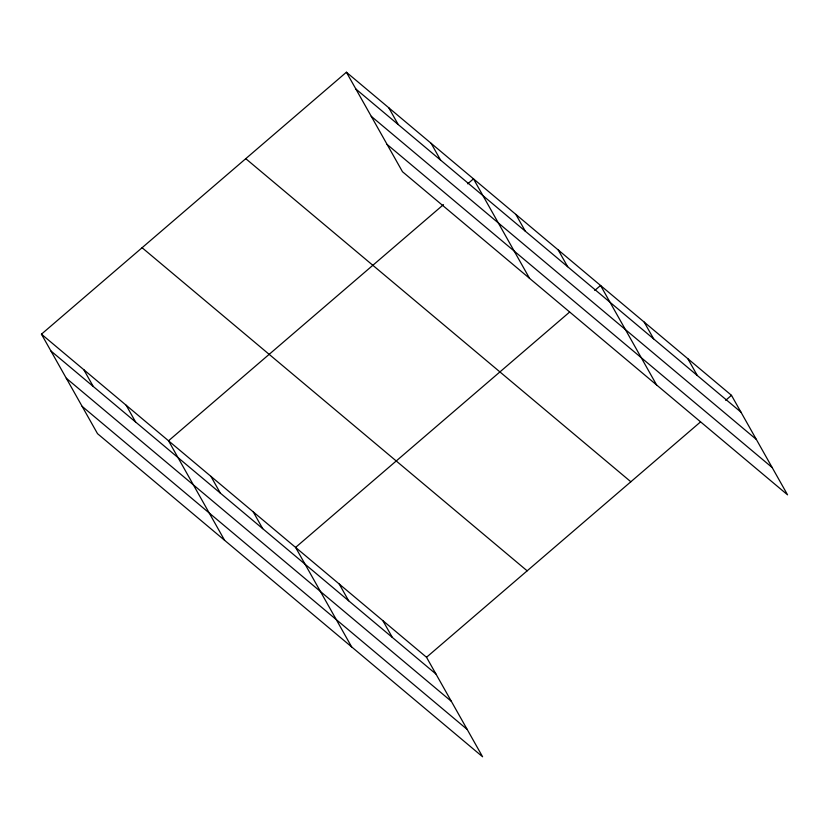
<?xml version="1.0" encoding="UTF-8"?>
<svg xmlns="http://www.w3.org/2000/svg" width="829" height="829" viewBox="0 0 829 829"><rect width="100%" height="100%" fill="white"/><g stroke="black" fill="none" stroke-linecap="round" stroke-linejoin="round"><path stroke-width="1.24" d="M41.45 334.17L426.52 657.273L482.592 756.773L97.521 433.671L41.45 334.17L346.408 72.227L731.479 395.329L787.55 494.83L402.479 171.727L346.408 72.227M443.484 204.618L168.525 440.79L224.597 540.29M467.68 183.841L473.483 178.857L529.555 278.357M569.596 312.077L295.601 547.409L351.662 646.921M594.756 290.461L600.559 285.477L656.62 384.977M426.52 657.273L700.515 421.93M725.676 400.314L731.479 395.329M355.869 89.014L740.939 412.117M371.247 116.309L756.317 439.411M387.091 144.433L772.172 467.535M245.767 158.671L630.848 481.773M142.091 247.726L527.161 570.829M50.911 350.947L435.981 674.05M66.289 378.242L451.359 701.344M82.133 406.365L467.214 729.468M687.842 358.719L697.293 375.496M644.195 322.098L653.656 338.874M558.197 249.933L567.658 266.72M515.845 214.39L525.296 231.177M431.121 143.313L440.582 160.09M388.77 107.77L398.221 124.547M382.884 620.652L392.335 637.428M339.237 584.03L348.698 600.818M253.239 511.876L262.7 528.653M210.887 476.333L220.338 493.11M126.163 405.246L135.624 422.034M83.812 369.703L93.262 386.49"/></g></svg>
